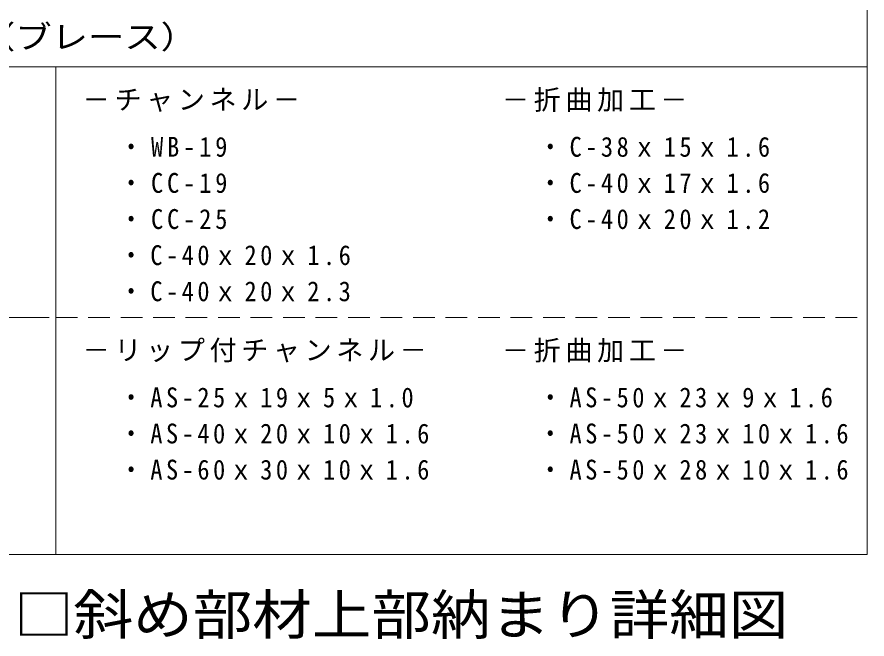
# Model space of a CAD drawing. Units: millimetres on the paper. Extents: x -195 to 195, y -140 to 138.
# Drawn here: x -48.7 to -1.62, y 43.95 to 78.39 of the extents above; entities that cross this region are included whole.
import ezdxf
from ezdxf.enums import TextEntityAlignment as Align

# ---------------------------------------------------------------- set-up
doc = ezdxf.new("R2010")
doc.units = ezdxf.units.MM
doc.linetypes.add('DASHED1', pattern=[1.8, 1.2, -0.6])
doc.layers.add('0-6_文字', color=7, linetype='Continuous')
doc.layers.add('F-6_文字', color=7, linetype='Continuous')
doc.layers.add('F-2_野縁受け', color=3, linetype='Continuous', lineweight=18)
doc.layers.add('F-4_ブレース・補強材', color=4, linetype='Continuous', lineweight=9)
doc.styles.add('ＭＳ ゴシック', font='')
doc.styles.get('ＭＳ ゴシック').set_extended_font_data('MS Gothic')

msp = doc.modelspace()

# ---------------------------------------------------------------- linework, layer by layer
at = {"layer": 'F-2_野縁受け'}
for p, q in [((-1.619, 123.637), (-1.619, 48.637)), ((-190.619, 75.637), (-1.619, 75.637)), ((-190.619, 61.761), (-46.921, 61.761)), ((-190.619, 48.637), (-1.619, 48.637))]:
    msp.add_line(p, q, dxfattribs=at)
at = {"layer": 'F-2_野縁受け', "linetype": 'DASHED1'}
msp.add_line((-46.561, 61.761), (-1.619, 61.761), dxfattribs=at)
at = {"layer": 'F-4_ブレース・補強材'}
msp.add_line((-46.561, 48.637), (-46.561, 75.637), dxfattribs=at)

# ---------------------------------------------------------------- texts
at = {"layer": '0-6_文字', "char_height": 1.1, "attachment_point": 7, "style": 'ＭＳ ゴシック'}
for s, insert in [('\\T1.17;－チャンネル－', (-45.061, 73.137)), ('\\T1.17;－折曲加工－', (-21.838, 73.137)), ('\\T1.32;\\W0.9;・WB-19', (-43.061, 70.637)), ('\\T1.29;\\W0.9;・C-38ｘ15ｘ1.6', (-19.838, 70.637)), ('\\T1.32;\\W0.9;・CC-19', (-43.061, 68.637)), ('\\T1.29;\\W0.9;・C-40ｘ17ｘ1.6', (-19.838, 68.637)), ('\\T1.32;\\W0.9;・CC-25', (-43.061, 66.637)), ('\\T1.29;\\W0.9;・C-40ｘ20ｘ1.2', (-19.838, 66.637)), ('\\T1.29;\\W0.9;・C-40ｘ20ｘ1.6', (-43.061, 64.637)), ('\\T1.29;\\W0.9;・C-40ｘ20ｘ2.3', (-43.061, 62.637)), ('\\T1.17;－リップ付チャンネル－', (-45.061, 59.261)), ('\\T1.17;－折曲加工－', (-21.838, 59.261)), ('\\T1.29;\\W0.9;・AS-25ｘ19ｘ5ｘ1.0', (-43.061, 56.761)), ('\\T1.29;\\W0.9;・AS-50ｘ23ｘ9ｘ1.6', (-19.838, 56.761)), ('\\T1.29;\\W0.9;・AS-40ｘ20ｘ10ｘ1.6', (-43.061, 54.761)), ('\\T1.29;\\W0.9;・AS-50ｘ23ｘ10ｘ1.6', (-19.838, 54.761)), ('\\T1.29;\\W0.9;・AS-60ｘ30ｘ10ｘ1.6', (-43.061, 52.761)), ('\\T1.29;\\W0.9;・AS-50ｘ28ｘ10ｘ1.6', (-19.838, 52.761))]:
    msp.add_mtext(s, dxfattribs=dict(at, insert=insert))
at = {"layer": 'F-6_文字', "style": 'ＭＳ ゴシック'}
for s, height, width, p in [('○斜め部材（ブレース）', 1.283, 1.15, (-60.869, 76.262)), ('□斜め部材上部納まり詳細図', 2.199, 1.1, (-48.869, 43.537))]:
    msp.add_text(s, height=height, dxfattribs=dict(at, width=width)).set_placement(p, align=Align.BOTTOM_LEFT)

doc.saveas('drawing.dxf')
